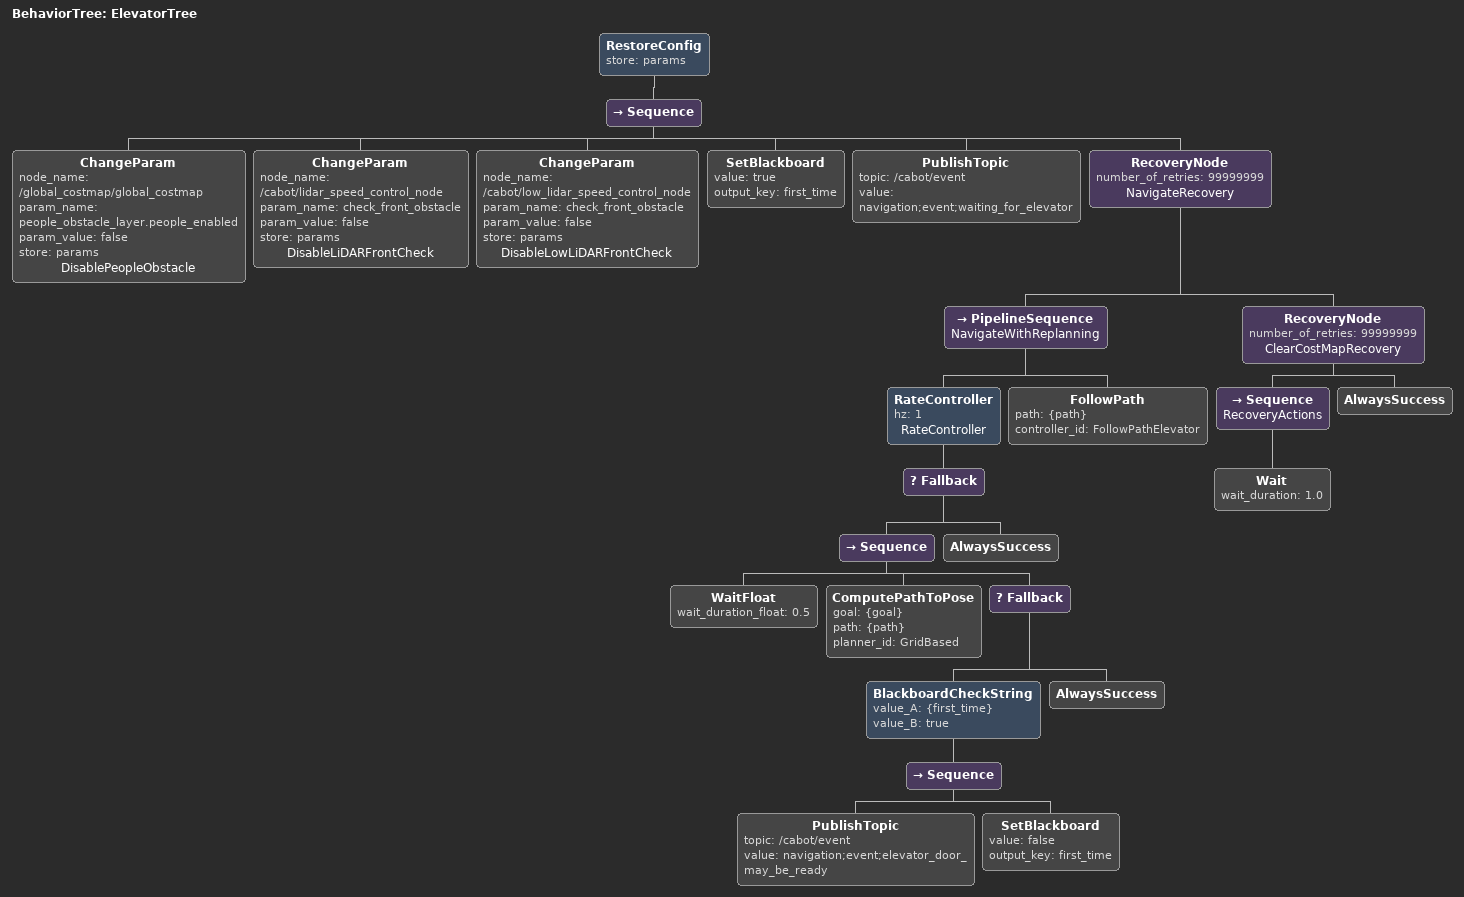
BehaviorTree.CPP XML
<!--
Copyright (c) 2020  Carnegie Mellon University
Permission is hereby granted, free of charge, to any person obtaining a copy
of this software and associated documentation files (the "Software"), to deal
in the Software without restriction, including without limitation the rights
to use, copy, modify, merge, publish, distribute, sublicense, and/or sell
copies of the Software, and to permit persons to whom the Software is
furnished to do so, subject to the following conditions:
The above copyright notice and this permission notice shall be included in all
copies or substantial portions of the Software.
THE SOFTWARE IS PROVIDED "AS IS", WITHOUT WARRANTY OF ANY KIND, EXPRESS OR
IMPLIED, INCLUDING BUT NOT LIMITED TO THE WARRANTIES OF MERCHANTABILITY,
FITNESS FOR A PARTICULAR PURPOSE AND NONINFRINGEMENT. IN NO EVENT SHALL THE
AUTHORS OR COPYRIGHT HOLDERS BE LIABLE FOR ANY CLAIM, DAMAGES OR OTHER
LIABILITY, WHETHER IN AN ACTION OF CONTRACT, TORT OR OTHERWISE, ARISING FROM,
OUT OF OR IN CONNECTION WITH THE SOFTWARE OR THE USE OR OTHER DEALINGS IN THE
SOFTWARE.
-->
<?xml version="1.0" encoding="utf-8"?>

<!--
    This Behavior Tree replans the global path periodically at 1 Hz and it also has
    recovery actions.
-->

<root main_tree_to_execute="ElevatorTree">
  <BehaviorTree ID="ElevatorTree">
    <RestoreConfig store="params">
      <Sequence>
        <ChangeParam node_name="/global_costmap/global_costmap"
                     param_name="people_obstacle_layer.people_enabled"
                     param_value="false" store="params" name="DisablePeopleObstacle"/>

        <ChangeParam node_name="/cabot/lidar_speed_control_node"
                     param_name="check_front_obstacle"
                     param_value="false" store="params" name="DisableLiDARFrontCheck"/>

        <ChangeParam node_name="/cabot/low_lidar_speed_control_node"
                     param_name="check_front_obstacle"
                     param_value="false" store="params" name="DisableLowLiDARFrontCheck"/>

        <SetBlackboard value="true" output_key="first_time" />

        <PublishTopic topic="/cabot/event" value="navigation;event;waiting_for_elevator"/>
        <RecoveryNode number_of_retries="99999999" name="NavigateRecovery">
          <PipelineSequence name="NavigateWithReplanning">
            <!-- Not using RateController, so that the robot can keep trying to find the initial/updated path -->
            <RateController hz="1" name="RateController">
              <Fallback>
                <Sequence>
                  <WaitFloat wait_duration_float="0.5"/>
                  <ComputePathToPose goal="{goal}" path="{path}" planner_id="GridBased" />
                  <Fallback>
                    <BlackboardCheckString value_A="{first_time}" value_B="true">
                      <Sequence>
                        <PublishTopic topic="/cabot/event" value="navigation;event;elevator_door_may_be_ready"/>
                        <SetBlackboard value="false" output_key="first_time" />
                      </Sequence>
                    </BlackboardCheckString>
                    <AlwaysSuccess/>
                  </Fallback>
                </Sequence>
                <AlwaysSuccess/>
              </Fallback>
            </RateController>
            <FollowPath path="{path}" controller_id="FollowPathElevator" />
          </PipelineSequence>
          <RecoveryNode number_of_retries="99999999" name="ClearCostMapRecovery">
            <Sequence name="RecoveryActions">
              <Wait wait_duration="1.0"/>
            </Sequence>
            <AlwaysSuccess/>
          </RecoveryNode>
        </RecoveryNode>
      </Sequence>
    </RestoreConfig>
  </BehaviorTree>
</root>
